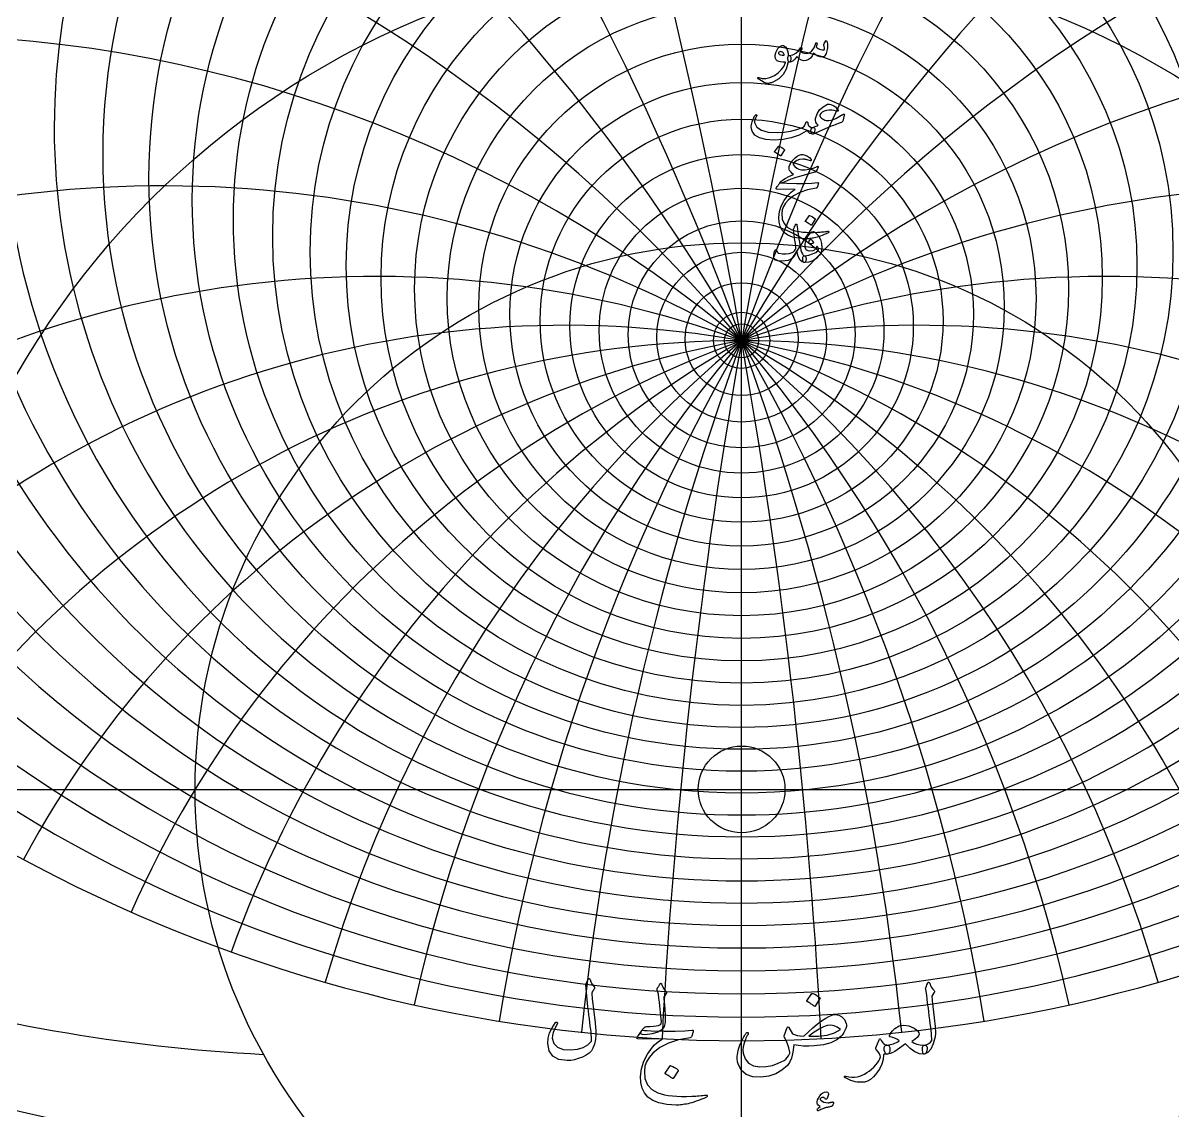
# Model space of a CAD drawing. Header units: millimetres. Extents: x -75 to 75, y -75 to 77.
# Drawn here: x -41.8 to 25.1, y -18.7 to 44.6 of the extents above; entities that cross this region are included whole.
import ezdxf

# ---------------------------------------------------------------- set-up
doc = ezdxf.new("R2010")
doc.units = ezdxf.units.MM
for name, color, linetype in [('CUT_INNER', 6, 'Continuous'), ('CUT_OUTER', 1, 'Continuous'), ('ENGRAVE', 7, 'Continuous'), ('ENGRAVE_FINE', 8, 'Continuous'), ('TEXT', 5, 'Continuous')]:
    doc.layers.add(name, color=color, linetype=linetype)

msp = doc.modelspace()

# ---------------------------------------------------------------- linework, layer by layer
at = {"layer": 'CUT_INNER'}
msp.add_circle((0, 0), 2.525, dxfattribs=at)
at = {"layer": 'CUT_OUTER'}
for centre, radius, start, end in [((-0.0002, -0.0002), 75.3374, 146.249794, 87.803295), ((-0.0008, 0.0009), 75.3363, 92.195935, 146.250222)]:
    msp.add_arc(centre, radius, start, end, dxfattribs=at)
at = {"layer": 'ENGRAVE'}
for points in [[(0, -74.25), (0, 74.25)], [(-74.25, 0), (74.25, 0)]]:
    msp.add_lwpolyline(points, dxfattribs=at)
for centre, radius in [((0, 0), 74.25), ((0, 32.1908), 27.2967), ((0, 0), 48.6033), ((0, 28.583), 17.1384), ((0, 26.7017), 8.2876), ((0, 0), 31.8152), ((0, 26.1155), 0.99)]:
    msp.add_circle(centre, radius, dxfattribs=at)
for centre, radius, start, end in [((0, 38.5285), 40.0135, 128.064917, 51.935083), ((0, 49.9899), 57.9054, 183.356489, 356.643511), ((0, -32.1698), 58.2853, 33.5, 146.5), ((0, -32.1698), 58.2853, 33.5, 146.5), ((0, 73.4315), 88.0594, 216.175181, 323.824819), ((-22.7065, 84.7419), 100.2948, 239.082314, 267.0733)]:
    msp.add_arc(centre, radius, start, end, dxfattribs=at)
at = {"layer": 'ENGRAVE_FINE'}
for centre, radius in [((0, 36.9601), 37.1722), ((0, 35.5609), 34.5004), ((0, 34.3105), 31.976), ((0, 33.1919), 29.5801), ((0, 31.295), 25.1119), ((0, 30.4944), 23.0136), ((0, 29.7803), 20.9914), ((0, 29.1452), 19.0357), ((0, 28.0881), 15.2919), ((0, 27.6561), 13.4896), ((0, 27.2831), 11.7251), ((0, 26.9659), 9.9929), ((0, 26.4885), 6.6043), ((0, 26.3243), 4.9384), ((0, 26.208), 3.2852), ((0, 26.1386), 1.6405)]:
    msp.add_circle(centre, radius, dxfattribs=at)
for centre, radius, start, end in [((-330.5522, -32.1698), 335.6515, 3.016625, 18.312256), ((-330.5522, -32.1698), 335.6515, 3.016625, 18.312256), ((330.5522, -32.1698), 335.6515, 161.687744, 176.983375), ((330.5522, -32.1698), 335.6515, 161.687744, 176.983375), ((-160.1375, -32.1698), 170.4147, 6.075491, 36.954075), ((-160.1375, -32.1698), 170.4147, 6.075491, 36.954075), ((160.1375, -32.1698), 170.4147, 143.045925, 173.924509), ((160.1375, -32.1698), 170.4147, 143.045925, 173.924509), ((0, 40.2907), 43.0506, 144.05545, 35.94455), ((-100.9531, -32.1698), 116.5705, 9.221116, 56.287675), ((-100.9531, -32.1698), 116.5705, 9.221116, 56.287675), ((100.9531, -32.1698), 116.5705, 123.712325, 170.778884), ((100.9531, -32.1698), 116.5705, 123.712325, 170.778884), ((0, 42.2767), 46.3153, 156.195211, 23.804789), ((0, 44.5231), 49.846, 166.367659, 13.632341), ((-69.4617, -32.1698), 90.6758, 12.502808, 76.734859), ((-69.4617, -32.1698), 90.6758, 12.502808, 76.734859), ((69.4617, -32.1698), 90.6758, 103.265141, 167.497192), ((69.4617, -32.1698), 90.6758, 103.265141, 167.497192), ((0, 47.0752), 53.6898, 175.297707, 4.702293), ((-48.9072, -32.1698), 76.086, 15.977732, 98.774017), ((-48.9072, -32.1698), 76.086, 15.977732, 98.774017), ((48.9072, -32.1698), 76.086, 81.225983, 164.022268), ((48.9072, -32.1698), 76.086, 81.225983, 164.022268), ((0, 53.339), 62.5666, 190.764136, 349.235864), ((0, 57.2151), 67.7679, 197.663687, 342.336313), ((-33.651, -32.1698), 67.302, 19.714892, 122.821592), ((-33.651, -32.1698), 67.302, 19.714892, 122.821592), ((33.651, -32.1698), 67.302, 57.178408, 160.285108), ((33.651, -32.1698), 67.302, 57.178408, 160.285108), ((0, 61.7391), 73.6322, 204.154044, 335.845956), ((-21.2141, -32.1698), 62.0259, 23.800603, 133.481635), ((-21.2141, -32.1698), 62.0259, 23.800603, 133.481635), ((21.2141, -32.1698), 62.0259, 46.518365, 156.199397), ((21.2141, -32.1698), 62.0259, 46.518365, 156.199397), ((-10.2773, -32.1698), 59.1844, 28.346299, 140.536503), ((-10.2773, -32.1698), 59.1844, 28.346299, 140.536503), ((10.2773, -32.1698), 59.1844, 39.463497, 151.653701), ((10.2773, -32.1698), 59.1844, 39.463497, 151.653701), ((0, 67.0716), 80.3224, 210.306721, 329.693279), ((0, 166.8433), 190.2867, 247.195156, 292.804844)]:
    msp.add_arc(centre, radius, start, end, dxfattribs=at)
at = {"layer": 'TEXT'}
for points in [[(4.9071, 43.5769), (4.9167, 43.5835), (4.9279, 43.5813), (4.9408, 43.5703), (4.9554, 43.5506), (4.971, 43.5171), (4.9828, 43.4693), (4.9908, 43.4073), (4.9949, 43.331), (4.9963, 43.2443), (4.9916, 43.1598), (4.9809, 43.0774), (4.9642, 42.9973), (4.9153, 42.8414), (4.861, 42.7294), (4.8012, 42.6614), (4.7358, 42.6372), (4.5813, 42.6463), (4.4383, 42.6866), (4.3069, 42.7583), (4.1869, 42.8612), (4.1046, 42.699), (4.0069, 42.5725), (3.8938, 42.4816), (3.7654, 42.4264), (3.6306, 42.4144), (3.4942, 42.4484), (3.3562, 42.5285), (3.2165, 42.6548), (3.1034, 42.5107), (2.9926, 42.4078), (2.8839, 42.346), (2.7774, 42.3254), (2.756, 42.3375), (2.7357, 42.3738), (2.7165, 42.4341), (2.6983, 42.5187), (2.6918, 42.6021), (2.7027, 42.6636), (2.7313, 42.7031), (2.7774, 42.7207), (2.9799, 42.7665), (3.1572, 42.8557), (3.3093, 42.9882), (3.4361, 43.1642), (3.4429, 43.1738), (3.4503, 43.1806), (3.4583, 43.1847), (3.4668, 43.1861), (3.4772, 43.185), (3.4866, 43.1817), (3.4948, 43.1762), (3.5019, 43.1685), (3.506, 43.1449), (3.4964, 43.1049), (3.4731, 43.0483), (3.4361, 42.9753), (3.4846, 42.9191), (3.5601, 42.8776), (3.6625, 42.851), (3.7917, 42.8392), (3.9528, 42.873), (4.0936, 42.983), (4.2141, 43.1694), (4.3143, 43.432), (4.3192, 43.4455), (4.3253, 43.4551), (4.3324, 43.4608), (4.3406, 43.4628), (4.353, 43.4617), (4.3637, 43.4584), (4.3727, 43.4529), (4.3802, 43.4452), (4.3856, 43.4342), (4.3889, 43.4232), (4.39, 43.4123), (4.3889, 43.4013), (4.345, 43.2168), (4.3963, 43.1713), (4.4581, 43.1312), (4.5303, 43.0966), (4.6129, 43.0676), (4.6933, 43.0486), (4.7545, 43.0445), (4.7965, 43.0552), (4.8193, 43.0807), (4.8267, 43.1197), (4.8226, 43.1751), (4.8069, 43.247), (4.7797, 43.3354), (4.7844, 43.3604), (4.8072, 43.409), (4.8481, 43.4811), (4.9071, 43.5769)], [(2.6896, 42.2771), (2.5866, 41.9157), (2.414, 41.613), (2.1717, 41.369), (1.8596, 41.1838), (1.816, 41.165), (1.7729, 41.1481), (1.7304, 41.1331), (1.6884, 41.1201), (1.6472, 41.1092), (1.6072, 41.1009), (1.5682, 41.095), (1.5303, 41.0915), (1.4359, 41.105), (1.3108, 41.1541), (1.1549, 41.2389), (0.9682, 41.3594), (0.9482, 41.3767), (0.9364, 41.3934), (0.9328, 41.4096), (0.9375, 41.4253), (0.9479, 41.4373), (0.9617, 41.4428), (0.9787, 41.4417), (0.999, 41.4341), (1.193, 41.3712), (1.4107, 41.3715), (1.6519, 41.4349), (1.9167, 41.5614), (2.133, 41.7082), (2.3119, 41.8808), (2.4535, 42.0793), (2.5578, 42.3035), (2.557, 42.3115), (2.5545, 42.3178), (2.5504, 42.3224), (2.5447, 42.3254), (2.3934, 42.3342), (2.2647, 42.3518), (2.1585, 42.3781), (2.0748, 42.4133), (2.01, 42.4676), (1.9694, 42.5428), (1.953, 42.6389), (1.9606, 42.7558), (1.9631, 42.7713), (1.9661, 42.7871), (1.9697, 42.8031), (1.9738, 42.8195), (1.9785, 42.8363), (1.9837, 42.854), (1.9895, 42.8726), (1.9958, 42.8919), (2.0474, 43.0173), (2.1099, 43.1213), (2.1835, 43.204), (2.268, 43.2652), (2.3545, 43.2986), (2.4338, 43.2981), (2.506, 43.2635), (2.571, 43.1949), (2.6278, 43.0994), (2.6709, 42.9885), (2.7003, 42.8623), (2.7159, 42.7207), (2.7246, 42.7208), (2.7329, 42.7212), (2.741, 42.7219), (2.7488, 42.7228), (2.7567, 42.7238), (2.7648, 42.7245), (2.7731, 42.7249), (2.7818, 42.725), (2.8114, 42.7187), (2.8345, 42.6998), (2.8509, 42.6682), (2.8608, 42.624), (2.8649, 42.5755), (2.8641, 42.5263), (2.8584, 42.4767), (2.8476, 42.4264), (2.8337, 42.3823), (2.818, 42.3507), (2.8007, 42.3318), (2.7818, 42.3254), (2.6983, 42.3254), (2.6978, 42.3175), (2.6962, 42.3068), (2.6934, 42.2933), (2.6896, 42.2771)], [(2.4788, 42.769), (2.4327, 42.8494), (2.3822, 42.9062), (2.3273, 42.9394), (2.268, 42.949), (2.2326, 42.9397), (2.2011, 42.9248), (2.1733, 42.9045), (2.1495, 42.8787), (2.1418, 42.865), (2.1407, 42.8502), (2.1462, 42.8343), (2.1582, 42.8173), (2.2035, 42.7775), (2.2691, 42.7503), (2.355, 42.7357), (2.4612, 42.7338), (2.4722, 42.736), (2.4788, 42.7426), (2.481, 42.7536), (2.4788, 42.769)], [(5.9763, 39.2407), (5.8885, 38.8894), (5.8786, 38.8724), (5.8622, 38.8565), (5.8391, 38.8417), (5.8095, 38.8279), (5.7437, 38.8047), (5.6739, 38.7791), (5.5999, 38.751), (5.5218, 38.7204), (5.4396, 38.6876), (5.3533, 38.6528), (5.2629, 38.6162), (5.1684, 38.5776), (4.1584, 38.1385), (4.1123, 38.1487), (4.075, 38.1791), (4.0464, 38.2299), (4.0267, 38.301), (4.0234, 38.3765), (4.0442, 38.4404), (4.0892, 38.4928), (4.1584, 38.5337), (4.167, 38.5377), (4.1842, 38.5453), (4.2099, 38.5564), (4.244, 38.5711), (4.2864, 38.589), (4.3368, 38.61), (4.3951, 38.634), (4.4614, 38.6611), (4.376, 38.7486), (4.322, 38.8444), (4.2992, 38.9484), (4.3077, 39.0607), (4.3922, 39.3277), (4.536, 39.5536), (4.7391, 39.7383), (5.0015, 39.8818), (5.0589, 39.8953), (5.1255, 39.8917), (5.2016, 39.8711), (5.2869, 39.8335), (5.3756, 39.7822), (5.4571, 39.7248), (5.5315, 39.6614), (5.5987, 39.592), (5.6176, 39.5665), (5.6261, 39.5426), (5.6242, 39.5204), (5.6119, 39.4998), (5.5932, 39.4839), (5.5723, 39.4756), (5.5493, 39.4751), (5.524, 39.4822), (5.3926, 39.5237), (5.2529, 39.5426), (5.105, 39.539), (4.9488, 39.513), (4.8075, 39.4707), (4.6952, 39.4142), (4.6121, 39.3433), (4.558, 39.2583), (4.5525, 39.2204), (4.5668, 39.177), (4.6008, 39.1282), (4.6546, 39.0738), (4.7161, 39.0244), (4.7775, 38.986), (4.839, 38.9586), (4.9005, 38.9421), (5.0847, 38.9374), (5.2814, 38.9761), (5.4908, 39.0582), (5.7129, 39.1836), (5.7367, 39.1987), (5.7601, 39.2133), (5.7828, 39.2273), (5.8051, 39.2407), (5.8265, 39.2533), (5.8468, 39.2649), (5.866, 39.2753), (5.8841, 39.2846), (5.9343, 39.3082), (5.9664, 39.3088), (5.9804, 39.2863), (5.9763, 39.2407)], [(0.808, 39.2539), (0.8236, 39.2709), (0.8398, 39.278), (0.8565, 39.2753), (0.8738, 39.2627), (0.887, 39.2462), (0.8914, 39.2275), (0.887, 39.2067), (0.8738, 39.1836), (0.8069, 39.0799), (0.7641, 38.9838), (0.7454, 38.8955), (0.7509, 38.8148), (0.8884, 38.5496), (1.156, 38.3647), (1.5536, 38.2598), (2.0814, 38.2351), (2.473, 38.264), (2.8487, 38.3241), (3.2085, 38.4154), (3.5524, 38.5381), (3.6131, 38.5741), (3.6633, 38.6292), (3.7031, 38.7036), (3.7325, 38.7972), (3.7423, 38.8238), (3.7588, 38.8422), (3.7819, 38.8524), (3.8115, 38.8543), (3.8326, 38.8452), (3.8477, 38.8268), (3.8568, 38.7991), (3.8598, 38.7621), (3.8804, 38.6704), (3.9377, 38.6018), (4.0319, 38.5562), (4.1628, 38.5337), (4.21, 38.5233), (4.2418, 38.4964), (4.2583, 38.453), (4.2594, 38.3932), (4.2435, 38.2818), (4.2221, 38.2022), (4.1952, 38.1544), (4.1628, 38.1385), (4.0665, 38.1512), (3.9751, 38.189), (3.8886, 38.2522), (3.8071, 38.3405), (3.8002, 38.3441), (3.7884, 38.3416), (3.7717, 38.3331), (3.75, 38.3186), (3.3406, 38.088), (2.8938, 37.9234), (2.4096, 37.8246), (1.8882, 37.7916), (1.4063, 37.8246), (1.0319, 37.9234), (0.7652, 38.088), (0.606, 38.3186), (0.5697, 38.4473), (0.5577, 38.5787), (0.5697, 38.7129), (0.606, 38.8499), (0.6548, 38.9772), (0.7048, 39.087), (0.7558, 39.1792), (0.808, 39.2539)], [(2.1385, 37.4316), (2.144, 37.437), (2.1517, 37.4403), (2.1615, 37.4414), (2.1736, 37.4403), (2.259, 37.4058), (2.3394, 37.3635), (2.4148, 37.3135), (2.4854, 37.2559), (2.4922, 37.2471), (2.4953, 37.2383), (2.4944, 37.2296), (2.4898, 37.2208), (2.2834, 36.8871), (2.2757, 36.8791), (2.2658, 36.8772), (2.2537, 36.8813), (2.2395, 36.8914), (2.2271, 36.9002), (2.2076, 36.9134), (2.181, 36.931), (2.1473, 36.9529), (2.1058, 36.9793), (2.0561, 37.01), (1.9982, 37.0451), (1.9321, 37.0847), (1.9233, 37.0912), (1.9189, 37.0978), (1.9189, 37.1044), (1.9233, 37.111)], [(4.4548, 36.2573), (4.4584, 36.2263), (4.4383, 36.1684), (4.3947, 36.0836), (4.3275, 35.9719), (4.3132, 35.9538), (4.2967, 35.939), (4.2781, 35.9274), (4.2572, 35.9192), (3.9762, 35.8418), (3.7259, 35.7721), (3.5063, 35.7101), (3.3175, 35.6557), (3.1594, 35.6094), (3.0321, 35.5712), (2.9355, 35.5413), (2.8696, 35.5196), (2.3383, 35.2825), (2.301, 35.2797), (2.2724, 35.2847), (2.2526, 35.2973), (2.2417, 35.3176), (2.2414, 35.325), (2.245, 35.3341), (2.2524, 35.3448), (2.2636, 35.3571), (2.3718, 35.4587), (2.5337, 35.5657), (2.7494, 35.6782), (3.0189, 35.7963), (2.9456, 35.8588), (2.8839, 35.9192), (2.8337, 35.9774), (2.795, 36.0334), (2.7711, 36.0946), (2.7653, 36.1684), (2.7777, 36.2549), (2.8081, 36.3539), (2.8575, 36.4571), (2.9267, 36.5603), (3.0156, 36.6635), (3.1243, 36.7667), (3.2426, 36.8559), (3.3559, 36.9171), (3.4643, 36.9503), (3.5678, 36.9555), (3.708, 36.9272), (3.8346, 36.8688), (3.9474, 36.7801), (4.0464, 36.6613), (4.0552, 36.6465), (4.0596, 36.6328), (4.0596, 36.6201), (4.0552, 36.6086), (4.0456, 36.5979), (4.0343, 36.5921), (4.0215, 36.5913), (4.0069, 36.5954), (3.9423, 36.616), (3.8801, 36.6339), (3.8204, 36.649), (3.7632, 36.6613), (3.7087, 36.6706), (3.6573, 36.6767), (3.6088, 36.6794), (3.5634, 36.6789), (3.3743, 36.6566), (3.2154, 36.6031), (3.0867, 36.5183), (2.9882, 36.4022), (3.093, 36.2642), (3.2099, 36.1618), (3.3389, 36.0951), (3.48, 36.0641), (3.6899, 36.0619), (3.9158, 36.0949), (4.1576, 36.1629), (4.4153, 36.2661), (4.426, 36.2689), (4.4361, 36.2683), (4.4457, 36.2645), (4.4548, 36.2573)], [(2.6325, 35.2957), (3.1959, 35.2759), (3.6831, 35.2737), (4.0939, 35.2891), (4.4285, 35.322), (4.4387, 35.3232), (4.4477, 35.3226), (4.4552, 35.32), (4.4614, 35.3154), (4.4659, 35.3093), (4.4685, 35.3017), (4.4692, 35.2928), (4.468, 35.2825), (4.4593, 35.2424), (4.451, 35.2056), (4.4429, 35.1722), (4.435, 35.142), (4.4275, 35.1151), (4.4202, 35.0915), (4.4132, 35.0712), (4.4065, 35.0542), (4.3922, 35.027), (4.3758, 35.007), (4.3571, 34.9941), (4.3362, 34.9883), (3.8291, 34.8963), (3.3878, 34.7523), (3.0123, 34.556), (2.7027, 34.3077), (2.5463, 34.129), (2.4327, 33.9399), (2.3619, 33.7404), (2.3339, 33.5304), (2.3608, 33.2008), (2.4678, 32.9321), (2.655, 32.7244), (2.9223, 32.5776), (3.0609, 32.5331), (3.2132, 32.4963), (3.3792, 32.4672), (3.559, 32.4458), (3.7522, 32.4318), (3.9586, 32.425), (4.1782, 32.4252), (4.4109, 32.4327), (4.4936, 32.4373), (4.575, 32.4425), (4.655, 32.4483), (4.7336, 32.4546), (4.8103, 32.4615), (4.8846, 32.4689), (4.9563, 32.4768), (5.0256, 32.4853), (5.0468, 32.4864), (5.0619, 32.481), (5.0709, 32.4689), (5.0739, 32.4502), (5.0723, 32.4285), (5.0674, 32.4118), (5.0591, 32.4), (5.0476, 32.3931), (4.9236, 32.3407), (4.8061, 32.2932), (4.6952, 32.2507), (4.5909, 32.2131), (4.4935, 32.1802), (4.4032, 32.1516), (4.32, 32.1275), (4.244, 32.1077), (4.1725, 32.0932), (4.103, 32.0803), (4.0353, 32.069), (3.9696, 32.0594), (3.9055, 32.052), (3.8428, 32.0473), (3.7814, 32.0454), (3.7215, 32.0462), (3.312, 32.0781), (2.9706, 32.1472), (2.6973, 32.2537), (2.492, 32.3975), (2.3413, 32.5773), (2.2362, 32.7872), (2.1766, 33.0274), (2.1626, 33.2977), (2.2057, 33.6331), (2.3086, 33.9586), (2.4714, 34.2742), (2.694, 34.5799), (2.781, 34.6724), (2.8795, 34.761), (2.9895, 34.8459), (3.1111, 34.9268), (2.0485, 34.9356), (2.0229, 34.9466), (2.0122, 34.9663), (2.0164, 34.9949), (2.0353, 35.0322), (2.071, 35.0865), (2.1034, 35.1354), (2.1324, 35.1788), (2.1582, 35.2166), (2.1807, 35.2487), (2.2, 35.2748), (2.2159, 35.2948), (2.2285, 35.3088), (2.257, 35.3113), (2.3339, 35.3099), (2.459, 35.3047), (2.6325, 35.2957)], [(3.6534, 31.0681), (3.6853, 31.0528), (3.7105, 31.0286), (3.7292, 30.9957), (3.7412, 30.954), (3.7492, 30.9024), (3.7511, 30.853), (3.747, 30.8058), (3.7369, 30.7608), (3.7218, 30.7223), (3.7028, 30.6949), (3.68, 30.6784), (3.6534, 30.6729), (3.522, 30.7094), (3.413, 30.8014), (3.3266, 30.9488), (3.2626, 31.1516), (3.2544, 31.1866), (3.2472, 31.2169), (3.2412, 31.2425), (3.2363, 31.2635), (3.2324, 31.2799), (3.2297, 31.2915), (3.228, 31.2985), (3.2275, 31.3009), (3.2209, 31.3138), (3.2143, 31.3173), (3.2077, 31.3116), (3.2011, 31.2965), (3.1265, 31.128), (3.0431, 30.9957), (2.9508, 30.8996), (2.8498, 30.8398), (2.7033, 30.7937), (2.5315, 30.7651), (2.3344, 30.7542), (2.1121, 30.7608), (1.9637, 30.8066), (1.8827, 30.9177), (1.8692, 31.0942), (1.9233, 31.336), (1.9357, 31.3651), (1.9508, 31.3865), (1.9686, 31.4002), (1.9892, 31.4063), (2.0095, 31.4043), (2.0265, 31.3942), (2.0402, 31.3758), (2.0507, 31.3492), (2.0729, 31.2924), (2.1001, 31.2493), (2.1322, 31.2199), (2.1692, 31.2043), (2.377, 31.1724), (2.5743, 31.1691), (2.7612, 31.1944), (2.9377, 31.2482), (3.0142, 31.2882), (3.0771, 31.3426), (3.1262, 31.4112), (3.1616, 31.4941), (3.1594, 31.5333), (3.1484, 31.6247), (3.1287, 31.7682), (3.1001, 31.9639), (3.0856, 32.0686), (3.0727, 32.1632), (3.0614, 32.2476), (3.0518, 32.3218), (3.0436, 32.3853), (3.0365, 32.4376), (3.0304, 32.4786), (3.0255, 32.5084), (3.0214, 32.554), (3.0222, 32.5941), (3.028, 32.6286), (3.0387, 32.6577), (3.0557, 32.6938), (3.0716, 32.7274), (3.0864, 32.7586), (3.1001, 32.7873), (3.1125, 32.8135), (3.1232, 32.8372), (3.1322, 32.8585), (3.1397, 32.8773), (3.1473, 32.8924), (3.1572, 32.9025), (3.1693, 32.9077), (3.1836, 32.908), (3.1992, 32.902), (3.211, 32.8927), (3.219, 32.88), (3.2231, 32.8641), (3.2498, 32.6395), (3.2774, 32.4266), (3.3058, 32.2256), (3.3351, 32.0364), (3.3648, 31.859), (3.3949, 31.6933), (3.4252, 31.5395), (3.4558, 31.3975), (3.4929, 31.2649), (3.5382, 31.1658), (3.5917, 31.1002), (3.6534, 31.0681)], [(3.9257, 33.3954), (3.9312, 33.4009), (3.9388, 33.4042), (3.9487, 33.4053), (3.9608, 33.4042), (4.0462, 33.3696), (4.1266, 33.3274), (4.202, 33.2774), (4.2726, 33.2198), (4.2794, 33.211), (4.2824, 33.2022), (4.2816, 33.1934), (4.277, 33.1847), (4.0706, 32.8509), (4.0629, 32.843), (4.053, 32.8411), (4.0409, 32.8452), (4.0267, 32.8553), (4.0143, 32.8641), (3.9948, 32.8773), (3.9682, 32.8948), (3.9345, 32.9168), (3.893, 32.9431), (3.8433, 32.9739), (3.7854, 33.009), (3.7193, 33.0485), (3.7105, 33.0551), (3.7061, 33.0617), (3.7061, 33.0683), (3.7105, 33.0749)], [(4.1584, 32.4689), (4.1886, 32.4645), (4.2221, 32.4513), (4.2588, 32.4294), (4.2989, 32.3986), (4.4704, 32.2159), (4.5898, 32.01), (4.6571, 31.7811), (4.6722, 31.5292), (4.6587, 31.398), (4.6315, 31.2811), (4.5907, 31.1785), (4.536, 31.0901), (4.359, 30.9076), (4.1529, 30.7772), (3.9177, 30.699), (3.6534, 30.6729), (3.6268, 30.6792), (3.604, 30.6982), (3.5851, 30.7297), (3.57, 30.7739), (3.5644, 30.7984), (3.5607, 30.8233), (3.5589, 30.8489), (3.559, 30.8749), (3.5605, 30.9007), (3.5629, 30.9254), (3.566, 30.949), (3.57, 30.9715), (3.5818, 31.0105), (3.5996, 31.0396), (3.6235, 31.0588), (3.6534, 31.0681), (3.9108, 31.1027), (4.1342, 31.1669), (4.3236, 31.2608), (4.479, 31.3843), (4.4715, 31.446), (4.4625, 31.4952), (4.4518, 31.5317), (4.4394, 31.5556), (4.4246, 31.5761), (4.4109, 31.5896), (4.3983, 31.5959), (4.3867, 31.5951), (4.3788, 31.5923), (4.3725, 31.5885), (4.3678, 31.5835), (4.3648, 31.5775), (4.3225, 31.4908), (4.2704, 31.4238), (4.2083, 31.3766), (4.1364, 31.3492), (3.9276, 31.333), (3.7841, 31.3898), (3.7058, 31.5196), (3.6929, 31.7224), (3.7105, 31.8388), (3.7456, 31.9595), (3.7983, 32.0847), (3.8686, 32.2142), (3.9427, 32.3256), (4.0157, 32.4052), (4.0876, 32.453), (4.1584, 32.4689)], [(4.0135, 31.9947), (3.9699, 31.9823), (3.9355, 31.9497), (3.9106, 31.8967), (3.8949, 31.8234), (3.8952, 31.8119), (3.896, 31.8037), (3.8974, 31.7987), (3.8993, 31.7971), (3.9435, 31.7864), (3.9882, 31.7806), (4.0335, 31.7798), (4.0794, 31.7839), (4.1197, 31.7924), (4.1529, 31.8047), (4.179, 31.8209), (4.1979, 31.841), (4.1485, 31.9115), (4.1013, 31.9606), (4.0563, 31.9884), (4.0135, 31.9947)], [(-8.9403, -11.0498), (-8.9301, -11.0319), (-8.9169, -11.0191), (-8.9008, -11.0114), (-8.8818, -11.0088), (-8.8628, -11.0121), (-8.8467, -11.022), (-8.8335, -11.0385), (-8.8232, -11.0615), (-8.7687, -11.1958), (-8.7105, -11.3118), (-8.6487, -11.4095), (-8.5832, -11.4889), (-8.5638, -11.5175), (-8.5583, -11.5504), (-8.5667, -11.5877), (-8.589, -11.6295), (-8.6033, -11.6496), (-8.6169, -11.669), (-8.6297, -11.6876), (-8.6417, -11.7056), (-8.6531, -11.7224), (-8.6637, -11.7378), (-8.6736, -11.7517), (-8.6827, -11.7641), (-8.6981, -11.7868), (-8.7091, -11.8139), (-8.7157, -11.8454), (-8.7179, -11.8812), (-8.7109, -11.9824), (-8.7018, -12.0927), (-8.6904, -12.2122), (-8.6769, -12.3408), (-8.6615, -12.4786), (-8.6447, -12.6255), (-8.6264, -12.7816), (-8.6066, -12.9468), (-8.5845, -13.1116), (-8.5649, -13.2666), (-8.5479, -13.4117), (-8.5334, -13.5469), (-8.5212, -13.6726), (-8.5107, -13.7892), (-8.5021, -13.8966), (-8.4954, -13.9948), (-8.4877, -14.2857), (-8.5115, -14.5613), (-8.5667, -14.8214), (-8.6535, -15.0663), (-8.738, -15.2101), (-8.8686, -15.3429), (-9.0454, -15.4647), (-9.2682, -15.5756), (-9.5097, -15.6675), (-9.7366, -15.7322), (-9.9488, -15.7699), (-10.1464, -15.7805), (-10.6412, -15.7125), (-10.9954, -15.5259), (-11.2091, -15.2207), (-11.2823, -14.7969), (-11.2567, -14.4811), (-11.174, -14.1719), (-11.0342, -13.8693), (-10.8373, -13.5733), (-10.8223, -13.5561), (-10.8066, -13.5455), (-10.7901, -13.5414), (-10.7729, -13.544), (-10.7546, -13.5509), (-10.7407, -13.5601), (-10.7312, -13.5714), (-10.7261, -13.585), (-10.7224, -13.6051), (-10.7231, -13.6245), (-10.7283, -13.6432), (-10.7378, -13.6611), (-10.8721, -13.9227), (-10.9646, -14.1456), (-11.0155, -14.3296), (-11.0247, -14.4749), (-10.927, -14.7878), (-10.7158, -15.0062), (-10.3912, -15.1303), (-9.9532, -15.1599), (-9.5584, -15.1171), (-9.2228, -15.0179), (-8.9466, -14.8624), (-8.7296, -14.6506), (-8.7341, -14.5483), (-8.742, -14.4288), (-8.7532, -14.2921), (-8.7676, -14.1383), (-8.7857, -13.9668), (-8.8079, -13.7775), (-8.834, -13.5702), (-8.8642, -13.3449), (-8.8928, -13.1126), (-8.9198, -12.8839), (-8.9455, -12.6588), (-8.9696, -12.4374), (-8.9919, -12.2197), (-9.0121, -12.0056), (-9.03, -11.7952), (-9.0457, -11.5885), (-9.0691, -11.3894), (-9.068, -11.3667), (-9.0648, -11.3455), (-9.0593, -11.3257), (-9.0516, -11.3074)], [(-4.6663, -13.5206), (-4.6793, -13.3522), (-4.6948, -13.1751), (-4.713, -12.9892), (-4.7336, -12.7946), (-4.7572, -12.5904), (-4.7841, -12.376), (-4.8143, -12.1513), (-4.8478, -11.9163), (-4.9181, -11.6763), (-4.9188, -11.6448), (-4.9151, -11.6148), (-4.9071, -11.5863), (-4.8946, -11.5592), (-4.8871, -11.5453), (-4.8763, -11.527), (-4.8623, -11.5043), (-4.8449, -11.4772), (-4.8246, -11.4454), (-4.8017, -11.4084), (-4.7763, -11.3664), (-4.7483, -11.3192), (-4.7384, -11.3038), (-4.7263, -11.2928), (-4.712, -11.2862), (-4.6956, -11.284), (-4.682, -11.287), (-4.6707, -11.2957), (-4.6615, -11.3104), (-4.6546, -11.3309), (-4.6143, -11.4461), (-4.558, -11.5577), (-4.4855, -11.6657), (-4.397, -11.77), (-4.3747, -11.7993), (-4.3662, -11.8285), (-4.3717, -11.8578), (-4.3911, -11.8871), (-4.5141, -12.0569), (-4.524, -12.0777), (-4.5302, -12.1052), (-4.5327, -12.1392), (-4.5316, -12.1798), (-4.4665, -12.7529), (-4.4409, -13.2132), (-4.4548, -13.5608), (-4.5082, -13.7958), (-4.6422, -13.9864), (-4.8742, -14.1309), (-5.2042, -14.2294), (-5.6324, -14.2817), (-5.7912, -14.2729), (-5.8695, -14.2232), (-5.8673, -14.1324), (-5.7846, -14.0007), (-5.7701, -13.9833), (-5.756, -13.9663), (-5.7423, -13.9496), (-5.729, -13.9333), (-5.716, -13.9174), (-5.7033, -13.9019), (-5.6911, -13.8867), (-5.6792, -13.8719), (-5.6499, -13.8437), (-5.6148, -13.8236), (-5.5738, -13.8115), (-5.527, -13.8075), (-5.3169, -13.8009), (-5.1318, -13.787), (-4.9715, -13.7657), (-4.8361, -13.7372), (-4.7596, -13.7083), (-4.7058, -13.6626), (-4.6747, -13.6), (-4.6663, -13.5206)], [(10.7202, -11.5416), (10.7597, -11.4461), (10.7905, -11.3704), (10.8124, -11.3144), (10.8256, -11.2782), (10.8358, -11.2551), (10.849, -11.2387), (10.8651, -11.2288), (10.8841, -11.2255), (10.9057, -11.2291), (10.9237, -11.2401), (10.9379, -11.2584), (10.9485, -11.284), (10.9972, -11.4095), (11.0554, -11.5226), (11.1231, -11.6232), (11.2003, -11.7114), (11.2219, -11.7396), (11.2281, -11.7714), (11.219, -11.8069), (11.1945, -11.8461), (11.0656, -12.0276), (11.0744, -12.1088), (11.0832, -12.1886), (11.092, -12.2669), (11.1008, -12.3438), (11.1096, -12.4191), (11.1183, -12.493), (11.1271, -12.5655), (11.1359, -12.6365), (11.2168, -13.2937), (11.2662, -13.8075), (11.2841, -14.1778), (11.2706, -14.4047), (11.1601, -14.8163), (11.0159, -15.1204), (10.838, -15.3169), (10.6265, -15.4058), (10.6207, -15.4058), (10.6148, -15.4058), (10.609, -15.4058), (10.6031, -15.4058), (10.5683, -15.3729), (10.546, -15.2975), (10.5361, -15.1797), (10.5387, -15.0194), (10.5442, -14.9601), (10.5607, -14.917), (10.5881, -14.8899), (10.6265, -14.8789), (10.7751, -14.8493), (10.8988, -14.7955), (10.9976, -14.7175), (11.0715, -14.6154), (11.0666, -14.4928), (11.0576, -14.3534), (11.0446, -14.1972), (11.0276, -14.0241), (11.0069, -13.8349), (10.9829, -13.6304), (10.9557, -13.4104), (10.9251, -13.1751), (10.897, -12.9439), (10.871, -12.736), (10.8472, -12.5516), (10.8256, -12.3906), (10.8069, -12.253), (10.7919, -12.1388), (10.7806, -12.0481), (10.7729, -11.9808), (10.7144, -11.647), (10.7125, -11.6141), (10.7129, -11.5855), (10.7155, -11.5614), (10.7202, -11.5416)], [(4.0925, -11.8871), (4.0999, -11.8798), (4.1101, -11.8754), (4.1233, -11.8739), (4.1394, -11.8754), (4.2532, -11.9215), (4.3604, -11.9778), (4.461, -12.0444), (4.5551, -12.1213), (4.5642, -12.133), (4.5682, -12.1447), (4.5671, -12.1564), (4.5609, -12.1681), (4.2857, -12.6131), (4.2755, -12.6237), (4.2623, -12.6262), (4.2462, -12.6208), (4.2272, -12.6072), (4.2107, -12.5955), (4.1847, -12.5779), (4.1493, -12.5545), (4.1042, -12.5253), (4.049, -12.4901), (3.9828, -12.4491), (3.9055, -12.4023), (3.8174, -12.3496), (3.8056, -12.3408), (3.7998, -12.332), (3.7998, -12.3233), (3.8056, -12.3145)], [(5.4626, -13.1049), (5.6668, -13.1349), (5.8402, -13.2308), (5.9829, -13.3925), (6.0949, -13.6201), (6.1073, -13.7072), (6.0978, -13.8045), (6.0663, -13.9121), (6.0129, -14.0299), (5.9514, -14.1434), (5.8958, -14.2378), (5.8461, -14.3132), (5.8021, -14.3695), (5.546, -14.5803), (5.1991, -14.7442), (4.7614, -14.8613), (4.233, -14.9316), (3.9151, -14.947), (3.611, -14.9404), (3.3208, -14.9118), (3.0445, -14.8613), (2.9794, -15.2906), (2.8952, -15.6356), (2.792, -15.8965), (2.6698, -16.0733), (2.3493, -16.3459), (1.9848, -16.549), (1.5764, -16.6826), (1.1241, -16.7466), (0.6481, -16.7243), (0.2679, -16.587), (-0.0165, -16.3349), (-0.2049, -15.9679), (-0.221, -15.911), (-0.2342, -15.8515), (-0.2444, -15.7895), (-0.2518, -15.7249), (-0.2554, -15.6581), (-0.2547, -15.5895), (-0.2496, -15.5191), (-0.24, -15.4468), (-0.2196, -15.3189), (-0.1932, -15.1929), (-0.161, -15.0686), (-0.123, -14.9462), (-0.0794, -14.826), (-0.0307, -14.7084), (0.0231, -14.5933), (0.082, -14.4808), (0.1081, -14.435), (0.1339, -14.3915), (0.1594, -14.3501), (0.1844, -14.311), (0.2088, -14.274), (0.232, -14.2393), (0.2541, -14.2067), (0.2752, -14.1763), (0.2902, -14.1591), (0.3059, -14.1485), (0.3224, -14.1445), (0.3396, -14.147), (0.3579, -14.154), (0.3718, -14.1631), (0.3813, -14.1745), (0.3864, -14.188), (0.3879, -14.2034), (0.3864, -14.2202), (0.382, -14.2385), (0.3747, -14.2583), (0.3319, -14.3231), (0.2913, -14.3944), (0.2529, -14.4724), (0.2166, -14.5569), (0.1405, -14.7731), (0.0937, -14.977), (0.0761, -15.1683), (0.0878, -15.3473), (0.1972, -15.6872), (0.3967, -15.9342), (0.6861, -16.0883), (1.0656, -16.1494), (1.4322, -16.1322), (1.7887, -16.063), (2.1348, -15.9419), (2.4707, -15.7688), (2.5721, -15.6967), (2.6596, -15.6093), (2.7331, -15.5065), (2.7928, -15.3883), (2.7997, -15.3718), (2.803, -15.3517), (2.8026, -15.3279), (2.7986, -15.3004), (2.747, -15.0384), (2.6801, -14.8086), (2.5977, -14.611), (2.5, -14.4456), (2.4806, -14.4153), (2.4693, -14.3886), (2.466, -14.3655), (2.4707, -14.3461), (2.6522, -13.866), (2.6782, -13.8298), (2.7035, -13.8148), (2.728, -13.821), (2.7518, -13.8484), (2.9684, -14.2173), (3.0844, -14.2722), (3.2333, -14.3139), (3.4152, -14.3424), (3.63, -14.3578), (3.8851, -14.1094), (4.1408, -13.8792), (4.3973, -13.6673), (4.6546, -13.4737), (4.9005, -13.3124), (5.1171, -13.1971), (5.3045, -13.1279), (5.4626, -13.1049)], [(-5.2635, -14.0417), (-4.5123, -14.068), (-3.8627, -14.0709), (-3.3149, -14.0504), (-2.8689, -14.0065), (-2.8551, -14.0049), (-2.8433, -14.0058), (-2.8332, -14.0093), (-2.825, -14.0153), (-2.8189, -14.0235), (-2.8154, -14.0336), (-2.8145, -14.0455), (-2.8162, -14.0592), (-2.8277, -14.1126), (-2.8389, -14.1617), (-2.8497, -14.2063), (-2.8601, -14.2466), (-2.8702, -14.2824), (-2.8798, -14.3139), (-2.8892, -14.341), (-2.8981, -14.3637), (-2.9172, -14.3999), (-2.9391, -14.4266), (-2.964, -14.4438), (-2.9918, -14.4515), (-3.6681, -14.5741), (-4.2565, -14.7662), (-4.7571, -15.0278), (-5.1698, -15.359), (-5.3784, -15.5972), (-5.5299, -15.8493), (-5.6243, -16.1154), (-5.6616, -16.3953), (-5.6258, -16.8348), (-5.4831, -17.193), (-5.2335, -17.47), (-4.8771, -17.6658), (-4.6923, -17.7251), (-4.4892, -17.7741), (-4.2678, -17.8129), (-4.0281, -17.8414), (-3.7705, -17.8601), (-3.4953, -17.8693), (-3.2026, -17.8689), (-2.8923, -17.859), (-2.782, -17.8528), (-2.6735, -17.8458), (-2.5668, -17.8382), (-2.462, -17.8297), (-2.3597, -17.8206), (-2.2607, -17.8107), (-2.165, -17.8001), (-2.0726, -17.7888), (-2.0444, -17.7873), (-2.0243, -17.7946), (-2.0122, -17.8107), (-2.0082, -17.8356), (-2.0104, -17.8645), (-2.017, -17.8868), (-2.028, -17.9026), (-2.0433, -17.9117), (-2.2087, -17.9816), (-2.3654, -18.0449), (-2.5132, -18.1016), (-2.6522, -18.1518), (-2.7821, -18.1957), (-2.9025, -18.2337), (-3.0134, -18.2659), (-3.1148, -18.2923), (-3.2101, -18.3117), (-3.3029, -18.3289), (-3.3931, -18.3439), (-3.4807, -18.3567), (-3.5661, -18.3666), (-3.6498, -18.3728), (-3.7315, -18.3753), (-3.8115, -18.3742), (-4.3575, -18.3318), (-4.8127, -18.2396), (-5.1771, -18.0976), (-5.4509, -17.9058), (-5.6517, -17.6662), (-5.7919, -17.3862), (-5.8713, -17.066), (-5.89, -16.7056), (-5.8325, -16.2584), (-5.6953, -15.8245), (-5.4783, -15.4036), (-5.1815, -14.996), (-5.0655, -14.8727), (-4.9342, -14.7545), (-4.7874, -14.6414), (-4.6253, -14.5335), (-6.0422, -14.5218), (-6.0762, -14.5071), (-6.0905, -14.4808), (-6.085, -14.4427), (-6.0598, -14.3929), (-6.0122, -14.3205), (-5.969, -14.2554), (-5.9302, -14.1975), (-5.8958, -14.147), (-5.8658, -14.1042), (-5.8402, -14.0695), (-5.819, -14.0428), (-5.8021, -14.0241), (-5.7641, -14.0208), (-5.6616, -14.0226), (-5.4948, -14.0296), (-5.2635, -14.0417)], [(5.7495, -13.9714), (5.5698, -13.8345), (5.3821, -13.7518), (5.1863, -13.7233), (4.9825, -13.7489), (4.7614, -13.8269), (4.5082, -13.9553), (4.2228, -14.1342), (3.9052, -14.3637), (4.4837, -14.3655), (4.9839, -14.3007), (5.4058, -14.1694), (5.7495, -13.9714)], [(10.6265, -14.8789), (10.7122, -14.8917), (10.77, -14.9301), (10.8, -14.9942), (10.8022, -15.0838), (10.7736, -15.2225), (10.7348, -15.3224), (10.6858, -15.3835), (10.6265, -15.4058), (10.3568, -15.3813), (10.0864, -15.2726), (9.8153, -15.0798), (9.5434, -14.8028), (9.2005, -15.0688), (8.9096, -15.258), (8.6707, -15.3703), (8.4837, -15.4058), (8.4218, -15.3919), (8.371, -15.3502), (8.3311, -15.2807), (8.3022, -15.1833), (8.2937, -15.0545), (8.3212, -14.9609), (8.3845, -14.9023), (8.4837, -14.8789), (8.5739, -14.8701), (8.663, -14.8555), (8.751, -14.835), (8.8379, -14.8086), (8.9237, -14.7761), (9.0084, -14.7369), (9.092, -14.6912), (9.1745, -14.6388), (9.0732, -14.5561), (8.9506, -14.4895), (8.8068, -14.4391), (8.6417, -14.4047), (8.6267, -14.3984), (8.6169, -14.3856), (8.6121, -14.3662), (8.6125, -14.3403), (8.6403, -14.2506), (8.7003, -14.1514), (8.7925, -14.0428), (8.9169, -13.9246), (9.1764, -13.769), (9.4512, -13.7123), (9.7414, -13.7544), (10.0469, -13.8953), (10.1764, -13.9853), (10.2665, -14.0739), (10.317, -14.1609), (10.3279, -14.2466), (10.2957, -14.3388), (10.2167, -14.4398), (10.0908, -14.5496), (9.9181, -14.6681), (10.0414, -14.7603), (10.2006, -14.8262), (10.3956, -14.8657), (10.6265, -14.8789)], [(7.8221, -15.0428), (8.0036, -14.5744), (8.0237, -14.5371), (8.0431, -14.5188), (8.0617, -14.5196), (8.0797, -14.5393), (8.1287, -14.6213), (8.1763, -14.6915), (8.2224, -14.7501), (8.267, -14.7969), (8.3161, -14.8328), (8.3695, -14.8584), (8.4273, -14.8738), (8.4895, -14.8789), (8.551, -14.895), (8.5949, -14.9433), (8.6212, -15.0238), (8.63, -15.1365), (8.6212, -15.2499), (8.5949, -15.3326), (8.551, -15.3846), (8.4895, -15.4058), (8.4423, -15.408), (8.3944, -15.4088), (8.3457, -15.408), (8.2963, -15.4058), (8.2879, -15.408), (8.2802, -15.4146), (8.2733, -15.4256), (8.267, -15.441), (8.2356, -15.718), (8.1587, -15.9869), (8.0365, -16.2478), (7.8689, -16.5007), (7.6819, -16.7206), (7.5015, -16.8827), (7.3277, -16.987), (7.1605, -17.0335), (7.0031, -17.0456), (6.8589, -17.0467), (6.7279, -17.0368), (6.6101, -17.0159), (6.5525, -16.9998), (6.4908, -16.9808), (6.4251, -16.9588), (6.3554, -16.9339), (6.2821, -16.9054), (6.2054, -16.8725), (6.1254, -16.8351), (6.0422, -16.7934), (6.0213, -16.7839), (6.0056, -16.7729), (5.995, -16.7605), (5.9895, -16.7466), (5.9858, -16.7279), (5.9866, -16.7129), (5.9917, -16.7016), (6.0012, -16.6939), (6.0137, -16.6869), (6.0276, -16.6837), (6.0429, -16.684), (6.0598, -16.688), (6.2442, -16.7254), (6.4169, -16.7437), (6.5779, -16.7429), (6.7272, -16.7232), (6.8749, -16.6842), (7.0192, -16.6317), (7.1603, -16.5656), (7.2981, -16.486), (7.4329, -16.3933), (7.5652, -16.2877), (7.6949, -16.1693), (7.8221, -16.0382), (7.9176, -15.9185), (7.9933, -15.7996), (8.0493, -15.6814), (8.0855, -15.5639), (8.0749, -15.4819), (8.0314, -15.3883), (7.9549, -15.2829), (7.8455, -15.1658), (7.8265, -15.1405), (7.8162, -15.1116), (7.8147, -15.0791), (7.8221, -15.0428)], [(-4.1686, -16.0908), (-4.1613, -16.0835), (-4.1511, -16.0791), (-4.1379, -16.0777), (-4.1218, -16.0791), (-4.008, -16.1252), (-3.9008, -16.1816), (-3.8002, -16.2482), (-3.7061, -16.325), (-3.697, -16.3368), (-3.6929, -16.3485), (-3.694, -16.3602), (-3.7003, -16.3719), (-3.9754, -16.8168), (-3.9857, -16.8275), (-3.9989, -16.83), (-4.015, -16.8245), (-4.034, -16.811), (-4.0505, -16.7993), (-4.0764, -16.7817), (-4.1119, -16.7583), (-4.1569, -16.729), (-4.2122, -16.6939), (-4.2784, -16.6529), (-4.3556, -16.6061), (-4.4438, -16.5534), (-4.4555, -16.5446), (-4.4614, -16.5358), (-4.4614, -16.527), (-4.4555, -16.5183)], [(5.1991, -18.465), (5.1419, -18.4757), (5.0888, -18.4858), (5.0398, -18.4954), (4.9949, -18.5045), (4.9544, -18.5133), (4.9186, -18.5221), (4.8875, -18.5309), (4.861, -18.5396), (4.8341, -18.5497), (4.8017, -18.5621), (4.7638, -18.5771), (4.7205, -18.5945), (4.6716, -18.6147), (4.6173, -18.6379), (4.5574, -18.6641), (4.4921, -18.6933), (4.4655, -18.7021), (4.4427, -18.7021), (4.4238, -18.6933), (4.4087, -18.6758), (4.3996, -18.6327), (4.4252, -18.5824), (4.4853, -18.5251), (4.5799, -18.4606), (4.5075, -18.4194), (4.4526, -18.375), (4.4153, -18.3272), (4.3955, -18.2762), (4.3917, -18.1798), (4.4153, -18.0753), (4.4663, -17.9625), (4.5448, -17.8414), (4.6384, -17.733), (4.7347, -17.6581), (4.8338, -17.6167), (4.9356, -17.6087), (4.9924, -17.623), (5.0311, -17.6526), (5.0517, -17.6976), (5.0542, -17.758), (5.0443, -17.8233), (5.0278, -17.8832), (5.0048, -17.9375), (4.9751, -17.9864), (4.9455, -18.0207), (4.9181, -18.0358), (4.8928, -18.0316), (4.8698, -18.0083), (4.8434, -17.9735), (4.8127, -17.9479), (4.7775, -17.9317), (4.738, -17.9249), (4.6966, -17.9249), (4.6601, -17.9337), (4.6285, -17.9512), (4.6019, -17.9776), (4.5824, -18.0094), (4.5767, -18.039), (4.5846, -18.0665), (4.6063, -18.0917), (4.6875, -18.1518), (4.7863, -18.196), (4.9027, -18.2243), (5.0366, -18.2366), (5.0483, -18.2362), (5.0613, -18.235), (5.0757, -18.2329), (5.0915, -18.2301), (5.1087, -18.2266), (5.1272, -18.2229), (5.1471, -18.2189), (5.1684, -18.2147), (5.1914, -18.2104), (5.2123, -18.2065), (5.2309, -18.2028), (5.2474, -18.1993), (5.2619, -18.1964), (5.2748, -18.1944), (5.2861, -18.1931), (5.2957, -18.1927), (5.3138, -18.1947), (5.3286, -18.2004), (5.3402, -18.21), (5.3484, -18.2235), (5.3536, -18.2364), (5.3561, -18.2487), (5.3558, -18.2605), (5.3528, -18.2718), (5.3102, -18.3514), (5.2705, -18.4101), (5.2334, -18.448), (5.1991, -18.465)]]:
    msp.add_lwpolyline(points, close=True, dxfattribs=at)

doc.saveas('drawing.dxf')
